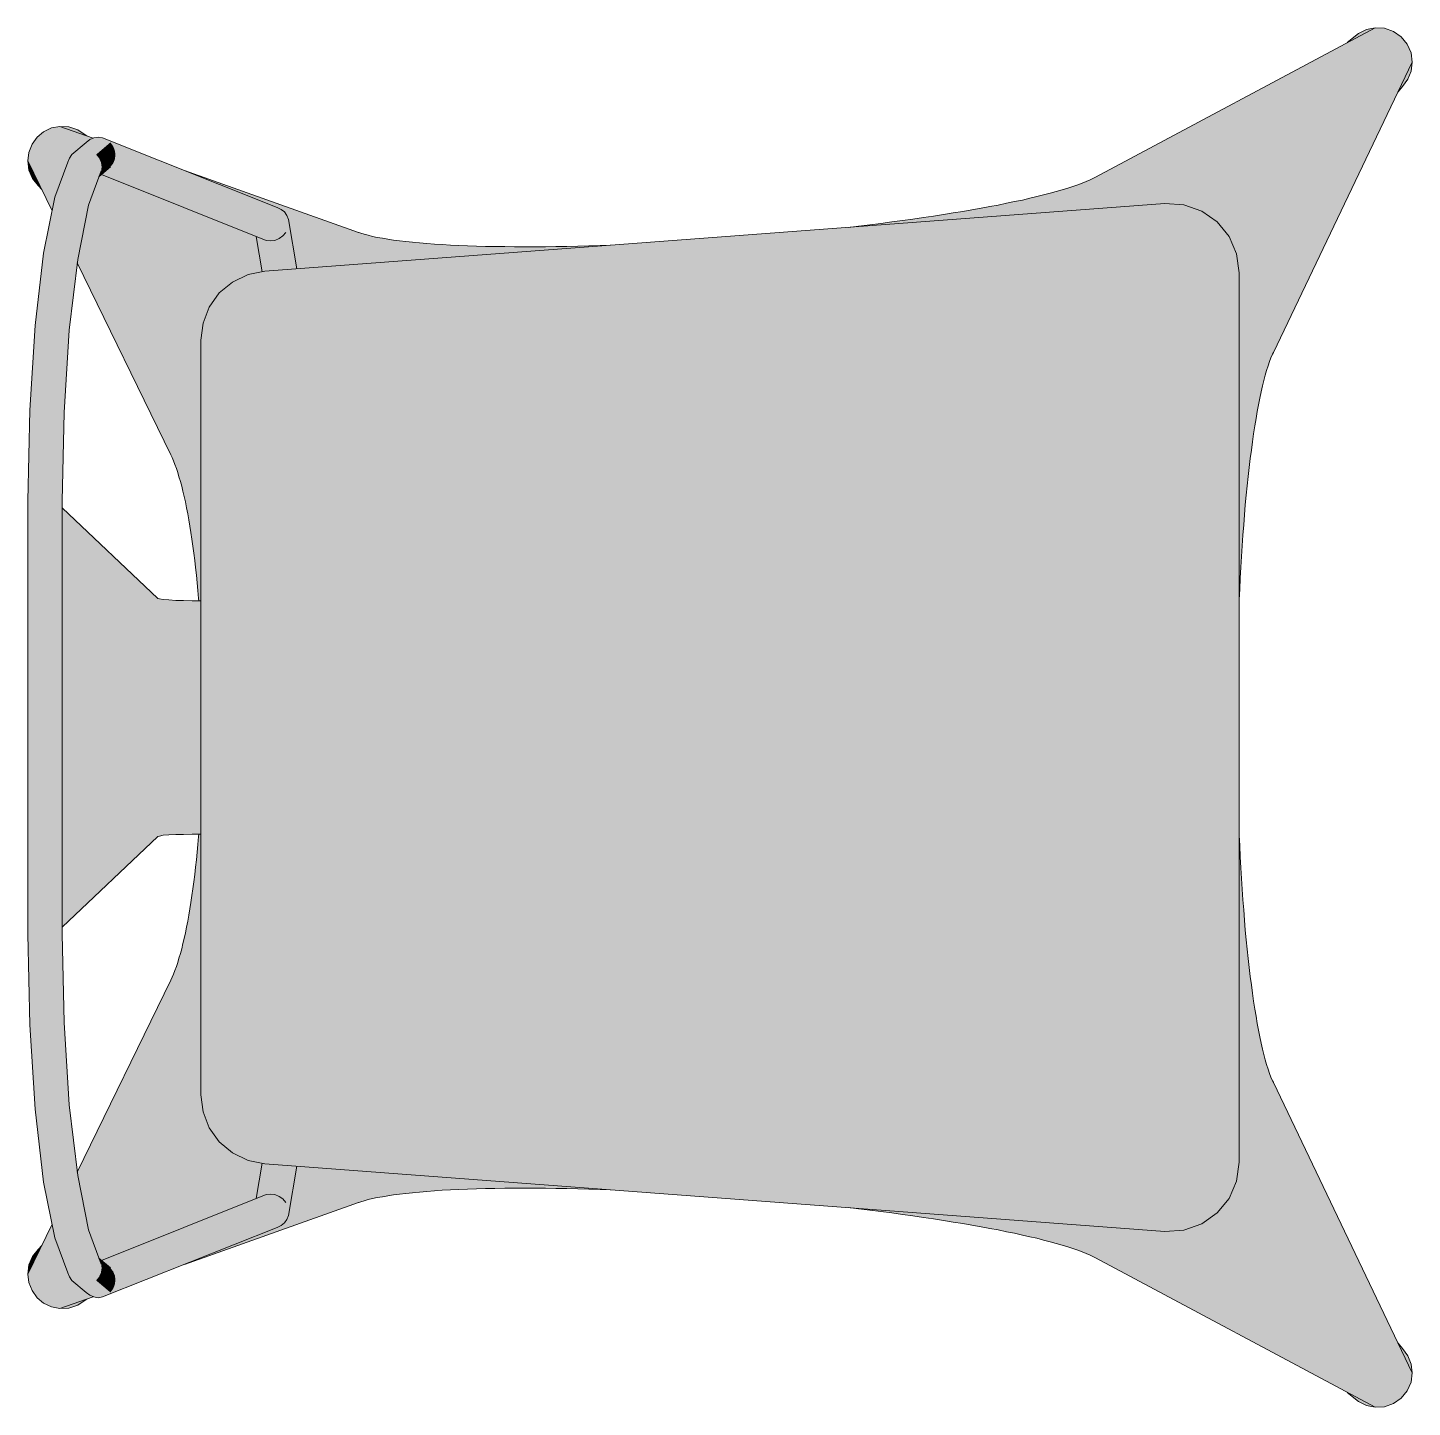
# Model space of a CAD drawing. Header units: millimetres. Extents: x 0 to 673989, y 0 to 383369.
# Drawn here: x 259774.2 to 260172.1, y 190799.8 to 191196.1 of the extents above; entities that cross this region are included whole.
import ezdxf

# ---------------------------------------------------------------- set-up
doc = ezdxf.new("R2010")
doc.units = ezdxf.units.MM
doc.header["$LTSCALE"] = 500
doc.layers.add('meble', color=5, linetype='Continuous', lineweight=80)

msp = doc.modelspace()

# ---------------------------------------------------------------- hatches: boundary and pattern name
at = {"layer": 'meble', "lineweight": 25, "true_color": 0xffffff, "transparency": 33554559}
for points in [[(260012.95, 191139.07), (260010.02, 191138.72), (260100.93, 191145.54), (260101.78, 191145.49), (260161.36, 191196.07), (260080.99, 191153.15), (260080.99, 191153.1), (260080.44, 191152.85), (260079.45, 191152.35), (260078.36, 191151.9), (260077.21, 191151.41), (260075.92, 191150.96), (260074.53, 191150.46), (260073.03, 191149.96), (260071.44, 191149.52), (260069.75, 191149.02), (260068.01, 191148.52), (260066.12, 191148.02), (260064.18, 191147.58), (260062.14, 191147.08), (260060, 191146.58), (260057.77, 191146.13), (260055.48, 191145.64), (260053.09, 191145.14), (260050.65, 191144.69), (260048.12, 191144.25), (260045.53, 191143.75), (260042.85, 191143.3), (260040.11, 191142.85), (260037.32, 191142.4), (260034.49, 191141.96), (260031.56, 191141.51), (260028.57, 191141.11), (260025.54, 191140.66), (260022.45, 191140.27), (260019.32, 191139.87), (260016.19, 191139.47)], [(260106.85, 191145.04), (260164.1, 191195.92), (260161.36, 191196.07), (260101.78, 191145.49), (260106.41, 191145.24)], [(260111.68, 191143.3), (260166.68, 191195.02), (260164.1, 191195.92), (260106.85, 191145.04), (260111.53, 191143.4)], [(260119.29, 191136.29), (260170.61, 191191.34), (260168.87, 191193.48), (260115.95, 191140.32), (260115.95, 191140.32)], [(260119.44, 191136.09), (260121.38, 191131.56), (260171.71, 191188.86), (260170.61, 191191.34), (260119.29, 191136.29)], [(260121.57, 191131.12), (260122.22, 191126.54), (260172.05, 191186.17), (260171.71, 191188.86), (260121.38, 191131.56)], [(260122.32, 191031.85), (260122.47, 191034.78), (260122.62, 191037.96), (260122.82, 191041.1), (260122.97, 191044.23), (260123.17, 191047.26), (260123.36, 191050.3), (260123.61, 191053.28), (260123.86, 191056.17), (260124.06, 191059), (260124.36, 191061.84), (260124.61, 191064.52), (260124.91, 191067.21), (260125.16, 191069.79), (260125.5, 191072.33), (260125.8, 191074.77), (260126.1, 191077.15), (260126.45, 191079.44), (260126.8, 191081.68), (260127.14, 191083.82), (260127.49, 191085.86), (260127.84, 191087.8), (260128.24, 191089.69), (260128.59, 191091.48), (260128.98, 191093.17), (260129.38, 191094.76), (260129.78, 191096.25), (260130.18, 191097.64), (260130.63, 191098.99), (260131.02, 191100.18), (260131.42, 191101.27), (260131.87, 191102.27), (260132.12, 191102.77), (260132.12, 191102.77), (260172.05, 191186.17), (260122.22, 191126.54), (260122.32, 191125.74)], [(259783.38, 191167.77), (259790.44, 191162.7), (259790.99, 191163.14), (259791.99, 191163.94), (259792.98, 191164.34)], [(259785.57, 191157.13), (259785.72, 191157.47), (259786.17, 191158.62), (259786.91, 191159.61), (259786.91, 191159.66), (259778.76, 191166.18), (259776.87, 191164.59)], [(259849.08, 191140.96), (259851.52, 191126.84), (259941.59, 191133.6), (259938.65, 191133.5), (259935.42, 191133.4), (259932.24, 191133.3), (259929.1, 191133.25), (259925.97, 191133.2), (259922.94, 191133.15), (259919.9, 191133.15), (259916.97, 191133.15), (259914.08, 191133.15), (259911.25, 191133.2), (259908.46, 191133.2), (259905.78, 191133.25), (259903.14, 191133.35), (259900.56, 191133.45), (259898.07, 191133.55), (259895.63, 191133.65), (259893.29, 191133.8), (259891.06, 191133.9), (259888.87, 191134.1), (259886.78, 191134.25), (259884.74, 191134.45), (259882.85, 191134.65), (259881.01, 191134.85), (259879.27, 191135.09), (259877.63, 191135.34), (259876.09, 191135.59), (259874.64, 191135.84), (259873.3, 191136.14), (259872.06, 191136.44), (259870.91, 191136.74), (259869.87, 191137.03), (259869.32, 191137.23), (259869.27, 191137.23), (259819.24, 191155.04), (259845.85, 191144.39), (259846.99, 191143.9), (259847.94, 191143.15), (259848.68, 191142.11)], [(259793.58, 191150.31), (259829.24, 191119.88), (259832.87, 191122.91), (259794.82, 191153.35), (259794.67, 191153.25)], [(259832.87, 191122.91), (259833.02, 191123.06), (259837.09, 191125), (259802.43, 191151.11), (259795.42, 191153.89), (259794.82, 191153.35)], [(259802.43, 191151.11), (259837.09, 191125), (259837.49, 191125.2), (259841.57, 191125.99), (259841.57, 191126.04), (259811.93, 191147.28)], [(259791.44, 191143.9), (259824.71, 191111.67), (259826.35, 191115.85), (259826.5, 191116.05), (259792.38, 191147.08), (259791.69, 191145.14)], [(259826.5, 191116.05), (259829.24, 191119.88), (259829.24, 191119.88), (259793.58, 191150.31), (259792.38, 191147.08)], [(259824.01, 191107.04), (259824.56, 191111.22), (259824.71, 191111.67), (259791.44, 191143.9), (259790.84, 191140.91)], [(259842.32, 190869.76), (260100.93, 190850.37), (260106.41, 190850.71), (260111.53, 190852.5), (260115.95, 190855.64), (260119.44, 190859.82), (260121.57, 190864.79), (260122.32, 190870.21), (260122.32, 191125.74), (260121.57, 191131.12), (260119.44, 191136.09), (260115.95, 191140.32), (260111.53, 191143.4), (260106.41, 191145.24), (260100.93, 191145.54), (259842.32, 191126.14), (259837.49, 191125.2), (259833.02, 191123.06), (259829.24, 191119.88), (259826.35, 191115.85), (259824.56, 191111.22), (259823.92, 191106.35), (259823.92, 190889.61), (259824.56, 190884.68), (259826.35, 190880.06), (259829.24, 190876.08), (259833.02, 190872.9), (259837.49, 190870.76)], [(259823.32, 191031.5), (259823.92, 191031.5), (259823.92, 191106.35), (259824.01, 191107.04), (259790.84, 191140.91), (259788.55, 191129.52), (259788.4, 191128.58), (259815.31, 191073.42), (259815.66, 191072.63), (259816.06, 191071.63), (259816.5, 191070.59), (259816.9, 191069.49), (259817.3, 191068.3), (259817.65, 191067.06), (259818.05, 191065.76), (259818.44, 191064.37), (259818.79, 191062.93), (259819.14, 191061.39), (259819.49, 191059.85), (259819.84, 191058.2), (259820.19, 191056.46), (259820.48, 191054.72), (259820.78, 191052.93), (259821.08, 191051.04), (259821.38, 191049.15), (259821.68, 191047.16), (259821.93, 191045.17), (259822.17, 191043.09), (259822.42, 191041), (259822.67, 191038.81), (259822.87, 191036.62), (259823.07, 191034.43), (259823.27, 191032.14)], [(259842.32, 191126.14), (259842.32, 191126.14), (259843.11, 191126.24), (259841.52, 191135.49), (259840.63, 191135.84)], [(259843.11, 191126.24), (259844.16, 191126.29), (259842.66, 191134.99), (259841.97, 191135.29), (259841.52, 191135.49)], [(259788.55, 190866.38), (259790.84, 190855.04), (259824.01, 190888.86), (259823.92, 190889.61), (259823.92, 190964.41), (259823.32, 190964.41), (259823.27, 190963.76), (259823.07, 190961.52), (259822.87, 190959.28), (259822.67, 190957.1), (259822.42, 190954.96), (259822.17, 190952.82), (259821.93, 190950.78), (259821.68, 190948.74), (259821.38, 190946.8), (259821.08, 190944.86), (259820.78, 190942.97), (259820.48, 190941.18), (259820.19, 190939.44), (259819.84, 190937.75), (259819.49, 190936.11), (259819.14, 190934.52), (259818.79, 190933.02), (259818.44, 190931.53), (259818.05, 190930.19), (259817.65, 190928.85), (259817.3, 190927.6), (259816.9, 190926.41), (259816.5, 190925.32), (259816.06, 190924.27), (259815.66, 190923.33), (259815.31, 190922.48), (259788.4, 190867.33)], [(260122.22, 190869.36), (260172.05, 190809.73), (260132.12, 190893.14), (260132.12, 190893.19), (260131.87, 190893.63), (260131.42, 190894.63), (260131.02, 190895.72), (260130.63, 190896.97), (260130.18, 190898.26), (260129.78, 190899.65), (260129.38, 190901.14), (260128.98, 190902.74), (260128.59, 190904.43), (260128.24, 190906.22), (260127.84, 190908.11), (260127.49, 190910.05), (260127.14, 190912.14), (260126.8, 190914.22), (260126.45, 190916.46), (260126.1, 190918.75), (260125.8, 190921.14), (260125.5, 190923.57), (260125.16, 190926.11), (260124.91, 190928.7), (260124.61, 190931.38), (260124.36, 190934.12), (260124.06, 190936.9), (260123.86, 190939.74), (260123.61, 190942.67), (260123.36, 190945.61), (260123.17, 190948.64), (260122.97, 190951.72), (260122.82, 190954.81), (260122.62, 190957.94), (260122.47, 190961.17), (260122.32, 190964.06), (260122.32, 190870.21)], [(259791.44, 190852.01), (259824.71, 190884.23), (259824.56, 190884.68), (259824.01, 190888.86), (259790.84, 190855.04)], [(259791.69, 190850.76), (259792.38, 190848.82), (259826.5, 190879.91), (259826.35, 190880.06), (259824.71, 190884.23), (259791.44, 190852.01)], [(259793.58, 190845.59), (259829.24, 190876.08), (259829.24, 190876.08), (259826.5, 190879.91), (259792.38, 190848.82)], [(259794.67, 190842.66), (259794.82, 190842.56), (259832.87, 190872.99), (259829.24, 190876.08), (259793.58, 190845.59)], [(259794.82, 190842.56), (259795.42, 190842.01), (259802.43, 190844.85), (259837.09, 190870.91), (259833.02, 190872.9), (259832.87, 190872.99)], [(259837.09, 190870.91), (259802.43, 190844.85), (259811.93, 190848.62), (259841.57, 190869.86), (259841.57, 190869.91), (259837.49, 190870.76)], [(259845.85, 190851.51), (259819.24, 190840.87), (259869.27, 190858.67), (259869.32, 190858.67), (259869.87, 190858.87), (259870.91, 190859.17), (259872.06, 190859.47), (259873.3, 190859.77), (259874.64, 190860.06), (259876.09, 190860.31), (259877.63, 190860.61), (259879.27, 190860.81), (259881.01, 190861.06), (259882.85, 190861.26), (259884.74, 190861.46), (259886.78, 190861.66), (259888.87, 190861.85), (259891.06, 190862), (259893.29, 190862.15), (259895.63, 190862.25), (259898.07, 190862.4), (259900.56, 190862.5), (259903.14, 190862.55), (259905.78, 190862.65), (259908.46, 190862.7), (259911.25, 190862.75), (259914.08, 190862.75), (259916.97, 190862.75), (259919.9, 190862.75), (259922.94, 190862.75), (259925.97, 190862.7), (259929.1, 190862.65), (259932.24, 190862.6), (259935.42, 190862.5), (259938.65, 190862.4), (259941.59, 190862.3), (259851.52, 190869.07), (259849.08, 190854.94), (259848.68, 190853.8), (259847.94, 190852.8), (259846.99, 190852.01)], [(259843.11, 190869.71), (259841.52, 190860.46), (259841.97, 190860.61), (259842.66, 190860.91), (259844.16, 190869.61)], [(260171.71, 190807.05), (260172.05, 190809.73), (260122.22, 190869.36), (260121.57, 190864.79), (260121.38, 190864.34)], [(260170.61, 190804.56), (260171.71, 190807.05), (260121.38, 190864.34), (260119.44, 190859.82), (260119.29, 190859.62)], [(260161.36, 190799.84), (260101.78, 190850.42), (260100.93, 190850.37), (260010.02, 190857.18), (260012.95, 190856.83), (260016.19, 190856.43), (260019.32, 190856.04), (260022.45, 190855.64), (260025.54, 190855.24), (260028.57, 190854.84), (260031.56, 190854.39), (260034.49, 190853.95), (260037.32, 190853.5), (260040.11, 190853.05), (260042.85, 190852.6), (260045.53, 190852.16), (260048.12, 190851.71), (260050.65, 190851.21), (260053.09, 190850.76), (260055.48, 190850.27), (260057.77, 190849.82), (260060, 190849.32), (260062.14, 190848.82), (260064.18, 190848.38), (260066.12, 190847.88), (260068.01, 190847.38), (260069.75, 190846.88), (260071.44, 190846.44), (260073.03, 190845.94), (260074.53, 190845.44), (260075.92, 190844.99), (260077.21, 190844.5), (260078.36, 190844), (260079.45, 190843.55), (260080.44, 190843.05), (260080.99, 190842.81), (260080.99, 190842.81)], [(260115.95, 190855.59), (260168.87, 190802.47), (260170.61, 190804.56), (260119.29, 190859.62), (260115.95, 190855.64)], [(260106.85, 190850.86), (260164.1, 190799.98), (260166.68, 190800.88), (260111.68, 190852.6), (260111.53, 190852.5)], [(260101.78, 190850.42), (260161.36, 190799.84), (260164.1, 190799.98), (260106.85, 190850.86), (260106.41, 190850.71)], [(259778.76, 190829.73), (259786.91, 190836.29), (259786.91, 190836.29), (259786.17, 190837.29), (259785.72, 190838.48), (259785.57, 190838.78), (259776.87, 190831.32)], [(259783.38, 190828.18), (259792.98, 190831.57), (259791.99, 190832.01), (259790.99, 190832.81), (259790.44, 190833.26)]]:
    msp.add_hatch(color=7, dxfattribs=at).paths.add_polyline_path(points)

# ---------------------------------------------------------------- linework, layer by layer
at = {"layer": 'meble', "lineweight": 9}
for points in [[(260010.02, 191138.72), (260012.95, 191139.07), (260016.19, 191139.47), (260019.32, 191139.87), (260022.45, 191140.27), (260025.54, 191140.66), (260028.57, 191141.11), (260031.56, 191141.51), (260034.49, 191141.96), (260037.32, 191142.4), (260040.11, 191142.85), (260042.85, 191143.3), (260045.53, 191143.75), (260048.12, 191144.25), (260050.65, 191144.69), (260053.09, 191145.14), (260055.48, 191145.64), (260057.77, 191146.13), (260060, 191146.58), (260062.14, 191147.08), (260064.18, 191147.58), (260066.12, 191148.02), (260068.01, 191148.52), (260069.75, 191149.02), (260071.44, 191149.52), (260073.03, 191149.96), (260074.53, 191150.46), (260075.92, 191150.96), (260077.21, 191151.41), (260078.36, 191151.9), (260079.45, 191152.35), (260080.44, 191152.85), (260080.99, 191153.1), (260080.99, 191153.15), (260161.36, 191196.07), (260164.1, 191195.92), (260166.68, 191195.02), (260168.87, 191193.48), (260170.61, 191191.34), (260171.71, 191188.86), (260172.05, 191186.17), (260171.76, 191183.63), (260170.76, 191181.3), (260169.27, 191179.21), (260167.98, 191177.62)], [(260153.35, 191191.79), (260156.59, 191194.43), (260158.87, 191195.57), (260161.36, 191196.07)], [(260172.05, 191186.17), (260132.12, 191102.77), (260131.87, 191102.27), (260131.42, 191101.27), (260131.02, 191100.18), (260130.63, 191098.99), (260130.18, 191097.64), (260129.78, 191096.25), (260129.38, 191094.76), (260128.98, 191093.17), (260128.59, 191091.48), (260128.24, 191089.69), (260127.84, 191087.8), (260127.49, 191085.86), (260127.14, 191083.82), (260126.8, 191081.68), (260126.45, 191079.44), (260126.1, 191077.15), (260125.8, 191074.77), (260125.5, 191072.33), (260125.16, 191069.79), (260124.91, 191067.21), (260124.61, 191064.52), (260124.36, 191061.84), (260124.06, 191059), (260123.86, 191056.17), (260123.61, 191053.28), (260123.36, 191050.3), (260123.17, 191047.26), (260122.97, 191044.23), (260122.82, 191041.1), (260122.62, 191037.96), (260122.47, 191034.78), (260122.32, 191031.85)], [(259778.21, 191149.62), (259777.21, 191150.71), (259775.57, 191152.8), (259774.53, 191155.19), (259774.18, 191157.82), (259774.53, 191160.26), (259775.42, 191162.6), (259776.87, 191164.59), (259778.76, 191166.18), (259780.99, 191167.27), (259783.38, 191167.72), (259786.02, 191167.57), (259788.55, 191166.77), (259790.74, 191165.28), (259791.14, 191164.98)], [(259783.38, 191167.72), (259792.98, 191164.34)], [(259851.52, 190869.07), (259849.08, 190854.94), (259848.68, 190853.8), (259847.94, 190852.8), (259846.99, 190852.01), (259845.85, 190851.51), (259795.72, 190831.52), (259794.42, 190831.32), (259793.18, 190831.52), (259791.99, 190832.01), (259790.99, 190832.81), (259786.91, 190836.29), (259786.17, 190837.29), (259785.72, 190838.48), (259781.99, 190848.53), (259778.76, 190864.54), (259776.32, 190885.43), (259774.78, 190909.7), (259774.23, 190935.71), (259774.23, 190997.98), (259774.23, 191060.19), (259774.78, 191086.21), (259776.32, 191110.53), (259778.76, 191131.36), (259781.99, 191147.38), (259785.72, 191157.47), (259786.17, 191158.62), (259786.91, 191159.61), (259790.99, 191163.14), (259791.99, 191163.94), (259793.18, 191164.44), (259794.42, 191164.59), (259795.72, 191164.44), (259845.85, 191144.39), (259846.99, 191143.9), (259847.94, 191143.15), (259848.68, 191142.11), (259849.08, 191140.96), (259851.52, 191126.84)], [(259781.19, 191143.45), (259774.18, 191157.82)], [(259795.32, 190840.97), (259791.69, 190850.76), (259788.55, 190866.38), (259786.12, 190886.72), (259784.63, 190910.39), (259784.13, 190935.86), (259784.13, 190997.98), (259784.13, 191060.05), (259784.63, 191085.56), (259786.12, 191109.23), (259788.55, 191129.52), (259791.69, 191145.14), (259795.32, 191154.94)], [(259797.95, 191156.08), (259794.67, 191153.25)], [(259819.24, 191155.04), (259869.27, 191137.23), (259869.32, 191137.23), (259869.87, 191137.03), (259870.91, 191136.74), (259872.06, 191136.44), (259873.3, 191136.14), (259874.64, 191135.84), (259876.09, 191135.59), (259877.63, 191135.34), (259879.27, 191135.09), (259881.01, 191134.85), (259882.85, 191134.65), (259884.74, 191134.45), (259886.78, 191134.25), (259888.87, 191134.1), (259891.06, 191133.9), (259893.29, 191133.8), (259895.63, 191133.65), (259898.07, 191133.55), (259900.56, 191133.45), (259903.14, 191133.35), (259905.78, 191133.25), (259908.46, 191133.2), (259911.25, 191133.2), (259914.08, 191133.15), (259916.97, 191133.15), (259919.9, 191133.15), (259922.94, 191133.15), (259925.97, 191133.2), (259929.1, 191133.25), (259932.24, 191133.3), (259935.42, 191133.4), (259938.65, 191133.5), (259941.59, 191133.6)], [(259848.33, 191137.28), (259847.49, 191136.29), (259846.44, 191135.49), (259845.2, 191134.99), (259843.96, 191134.85), (259842.66, 191134.99), (259795.42, 191153.89)], [(259841.57, 191125.99), (259839.83, 191136.14)], [(259823.32, 191031.5), (259823.27, 191032.14), (259823.07, 191034.43), (259822.87, 191036.62), (259822.67, 191038.81), (259822.42, 191041), (259822.17, 191043.09), (259821.93, 191045.17), (259821.68, 191047.16), (259821.38, 191049.15), (259821.08, 191051.04), (259820.78, 191052.93), (259820.48, 191054.72), (259820.19, 191056.46), (259819.84, 191058.2), (259819.49, 191059.85), (259819.14, 191061.39), (259818.79, 191062.93), (259818.44, 191064.37), (259818.05, 191065.76), (259817.65, 191067.06), (259817.3, 191068.3), (259816.9, 191069.49), (259816.5, 191070.59), (259816.06, 191071.63), (259815.66, 191072.63), (259815.31, 191073.42), (259788.4, 191128.58)], [(260132.12, 191102.77), (260132.12, 191102.77)], [(259823.92, 191031.5), (259821.43, 191031.5), (259818.99, 191031.55), (259816.75, 191031.6), (259814.71, 191031.7), (259813.12, 191031.85), (259812.08, 191031.99), (259811.53, 191032.14), (259784.13, 191058.16)], [(259784.13, 190937.75), (259811.53, 190963.76), (259812.08, 190963.91), (259813.12, 190964.11), (259814.71, 190964.21), (259816.75, 190964.31), (259818.99, 190964.36), (259821.43, 190964.41), (259823.92, 190964.41)], [(259788.4, 190867.33), (259815.31, 190922.48), (259815.66, 190923.33), (259816.06, 190924.27), (259816.5, 190925.32), (259816.9, 190926.41), (259817.3, 190927.6), (259817.65, 190928.85), (259818.05, 190930.19), (259818.44, 190931.53), (259818.79, 190933.02), (259819.14, 190934.52), (259819.49, 190936.11), (259819.84, 190937.75), (259820.19, 190939.44), (259820.48, 190941.18), (259820.78, 190942.97), (259821.08, 190944.86), (259821.38, 190946.8), (259821.68, 190948.74), (259821.93, 190950.78), (259822.17, 190952.82), (259822.42, 190954.96), (259822.67, 190957.1), (259822.87, 190959.28), (259823.07, 190961.52), (259823.27, 190963.76), (259823.32, 190964.41)], [(260122.32, 190964.06), (260122.47, 190961.17), (260122.62, 190957.94), (260122.82, 190954.81), (260122.97, 190951.72), (260123.17, 190948.64), (260123.36, 190945.61), (260123.61, 190942.67), (260123.86, 190939.74), (260124.06, 190936.9), (260124.36, 190934.12), (260124.61, 190931.38), (260124.91, 190928.7), (260125.16, 190926.11), (260125.5, 190923.57), (260125.8, 190921.14), (260126.1, 190918.75), (260126.45, 190916.46), (260126.8, 190914.22), (260127.14, 190912.14), (260127.49, 190910.05), (260127.84, 190908.11), (260128.24, 190906.22), (260128.59, 190904.43), (260128.98, 190902.74), (260129.38, 190901.14), (260129.78, 190899.65), (260130.18, 190898.26), (260130.63, 190896.97), (260131.02, 190895.72), (260131.42, 190894.63), (260131.87, 190893.63), (260132.12, 190893.19), (260132.12, 190893.14), (260172.05, 190809.73)], [(259841.57, 190869.91), (259839.83, 190859.77)], [(259848.33, 190858.62), (259847.49, 190859.67), (259846.44, 190860.41), (259845.2, 190860.91), (259843.96, 190861.06), (259842.66, 190860.91), (259795.42, 190842.01)], [(259941.59, 190862.3), (259938.65, 190862.4), (259935.42, 190862.5), (259932.24, 190862.6), (259929.1, 190862.65), (259925.97, 190862.7), (259922.94, 190862.75), (259919.9, 190862.75), (259916.97, 190862.75), (259914.08, 190862.75), (259911.25, 190862.75), (259908.46, 190862.7), (259905.78, 190862.65), (259903.14, 190862.55), (259900.56, 190862.5), (259898.07, 190862.4), (259895.63, 190862.25), (259893.29, 190862.15), (259891.06, 190862), (259888.87, 190861.85), (259886.78, 190861.66), (259884.74, 190861.46), (259882.85, 190861.26), (259881.01, 190861.06), (259879.27, 190860.81), (259877.63, 190860.61), (259876.09, 190860.31), (259874.64, 190860.06), (259873.3, 190859.77), (259872.06, 190859.47), (259870.91, 190859.17), (259869.87, 190858.87), (259869.32, 190858.67), (259869.27, 190858.67), (259819.24, 190840.87)], [(260010.02, 190857.18), (260012.95, 190856.83), (260016.19, 190856.43), (260019.32, 190856.04), (260022.45, 190855.64), (260025.54, 190855.24), (260028.57, 190854.84), (260031.56, 190854.39), (260034.49, 190853.95), (260037.32, 190853.5), (260040.11, 190853.05), (260042.85, 190852.6), (260045.53, 190852.16), (260048.12, 190851.71), (260050.65, 190851.21), (260053.09, 190850.76), (260055.48, 190850.27), (260057.77, 190849.82), (260060, 190849.32), (260062.14, 190848.82), (260064.18, 190848.38), (260066.12, 190847.88), (260068.01, 190847.38), (260069.75, 190846.88), (260071.44, 190846.44), (260073.03, 190845.94), (260074.53, 190845.44), (260075.92, 190844.99), (260077.21, 190844.5), (260078.36, 190844), (260079.45, 190843.55), (260080.44, 190843.05), (260080.99, 190842.81), (260161.36, 190799.84), (260164.1, 190799.98), (260166.68, 190800.88), (260168.87, 190802.47), (260170.61, 190804.56), (260171.71, 190807.05), (260172.05, 190809.73), (260171.76, 190812.27), (260170.76, 190814.66), (260169.27, 190816.7), (260167.98, 190818.29)], [(259774.18, 190838.08), (259781.19, 190852.45)], [(259778.21, 190846.29), (259777.21, 190845.19), (259775.57, 190843.15), (259774.53, 190840.72), (259774.18, 190838.08), (259774.53, 190835.64), (259775.42, 190833.36), (259776.87, 190831.32), (259778.76, 190829.73), (259780.99, 190828.68), (259783.38, 190828.18), (259786.02, 190828.33), (259788.55, 190829.18), (259790.74, 190830.62), (259791.14, 190830.92)], [(259797.95, 190839.87), (259794.67, 190842.66)], [(260080.99, 190842.81), (260080.99, 190842.81)], [(259792.98, 190831.57), (259783.38, 190828.18)], [(260153.35, 190804.11), (260156.59, 190801.48), (260158.87, 190800.33), (260161.36, 190799.84)]]:
    msp.add_lwpolyline(points, dxfattribs=at)
msp.add_lwpolyline([(260100.93, 190850.37), (260106.41, 190850.71), (260111.53, 190852.5), (260115.95, 190855.64), (260119.44, 190859.82), (260121.57, 190864.79), (260122.32, 190870.21), (260122.32, 191125.69), (260121.57, 191131.12), (260119.44, 191136.09), (260115.95, 191140.32), (260111.53, 191143.4), (260106.41, 191145.24), (260100.93, 191145.54), (259842.32, 191126.14), (259837.49, 191125.2), (259833.02, 191123.01), (259829.24, 191119.88), (259826.35, 191115.85), (259824.56, 191111.22), (259823.92, 191106.3), (259823.92, 190889.61), (259824.56, 190884.68), (259826.35, 190880.06), (259829.24, 190876.08), (259833.02, 190872.9), (259837.49, 190870.76), (259842.32, 190869.76)], close=True, dxfattribs=at)
at = {"layer": 'meble', "color": 7, "lineweight": 0, "true_color": 0xffffff, "transparency": 33554559}
for points in [[(260111.68, 191143.3), (260115.95, 191140.32), (260166.68, 191195.02), (260168.87, 191193.48)], [(260156.59, 191194.43), (260153.35, 191191.79), (260158.87, 191195.57), (260156.04, 191193.23)], [(260158.87, 191195.57), (260156.04, 191193.23), (260161.36, 191196.07)], [(260168.13, 191177.92), (260170.76, 191181.3), (260169.57, 191180.95), (260171.76, 191183.63)], [(260172.05, 191186.17), (260169.57, 191180.95), (260171.76, 191183.63)], [(260167.98, 191177.62), (260169.27, 191179.21), (260168.13, 191177.92), (260170.76, 191181.3)], [(259786.91, 191159.66), (259788.85, 191161.3), (259778.76, 191166.18), (259780.99, 191167.27)], [(259780.99, 191167.27), (259788.85, 191161.3), (259783.38, 191167.77), (259790.44, 191162.7)], [(259783.38, 191167.77), (259788.36, 191165.98), (259786.02, 191167.57)], [(259791.09, 191164.98), (259788.55, 191166.77), (259788.36, 191165.98), (259786.02, 191167.57)], [(259791.09, 191164.98), (259791.14, 191164.98), (259788.55, 191166.77), (259790.74, 191165.28)], [(259783.53, 191151.56), (259784.53, 191154.29), (259774.53, 191160.26), (259775.42, 191162.6)], [(259775.42, 191162.6), (259784.53, 191154.29), (259776.87, 191164.59), (259785.57, 191157.13)], [(259790.99, 191163.14), (259786.91, 191159.61), (259791.99, 191163.94), (259787.91, 191160.41)], [(259791.99, 191163.94), (259787.91, 191160.41), (259793.18, 191164.44), (259789.05, 191160.91)], [(259789.05, 191160.91), (259790.29, 191161.06), (259793.18, 191164.44), (259794.42, 191164.59)], [(259790.29, 191161.06), (259791.59, 191160.91), (259794.42, 191164.59), (259795.72, 191164.44)], [(259791.59, 191160.91), (259792.78, 191160.41), (259795.72, 191164.44), (259796.91, 191163.94)], [(259792.78, 191160.41), (259793.83, 191159.61), (259796.91, 191163.94), (259797.95, 191163.14)], [(259793.83, 191159.61), (259794.67, 191158.62), (259797.95, 191163.14), (259798.7, 191162.1)], [(259796.91, 191163.94), (259846.99, 191143.9), (259795.72, 191164.44), (259845.85, 191144.39)], [(259797.95, 191163.14), (259847.94, 191143.15), (259796.91, 191163.94), (259846.99, 191143.9)], [(259798.7, 191162.1), (259848.68, 191142.11), (259797.95, 191163.14), (259847.94, 191143.15)], [(259774.18, 191157.82), (259782.64, 191149.22), (259774.53, 191160.26), (259783.53, 191151.56)], [(259785.72, 191157.47), (259781.99, 191147.38), (259786.17, 191158.62), (259782.39, 191148.42)], [(259786.17, 191158.62), (259782.39, 191148.42), (259786.91, 191159.61), (259783.08, 191149.32)], [(259786.91, 191159.61), (259783.08, 191149.32), (259787.91, 191160.41), (259784.03, 191150.01)], [(259787.91, 191160.41), (259784.03, 191150.01), (259789.05, 191160.91), (259785.17, 191150.46)], [(259789.05, 191160.91), (259785.17, 191150.46), (259790.29, 191161.06), (259786.42, 191150.61)], [(259790.29, 191161.06), (259786.42, 191150.61), (259791.59, 191160.91), (259787.71, 191150.46)], [(259791.59, 191160.91), (259787.71, 191150.46), (259792.78, 191160.41), (259788.95, 191150.01)], [(259792.78, 191160.41), (259788.95, 191150.01), (259793.83, 191159.61), (259790.05, 191149.32)], [(259793.83, 191159.61), (259790.05, 191149.32), (259794.67, 191158.62), (259790.89, 191148.42)], [(259794.67, 191158.62), (259790.89, 191148.42), (259795.22, 191157.47), (259791.49, 191147.38)], [(259794.67, 191158.62), (259795.22, 191157.47), (259798.7, 191162.1), (259799.2, 191160.91)], [(259795.22, 191157.47), (259795.42, 191156.18), (259799.2, 191160.91), (259799.4, 191159.61)], [(259795.42, 191156.18), (259795.32, 191154.94), (259799.4, 191159.61), (259799.25, 191158.32)], [(259799.2, 191160.91), (259849.08, 191140.96), (259798.7, 191162.1), (259848.68, 191142.11)], [(259849.18, 191139.72), (259849.08, 191140.96), (259799.4, 191159.61), (259799.2, 191160.91)], [(259848.93, 191138.43), (259849.18, 191139.72), (259799.25, 191158.32), (259799.4, 191159.61)], [(259774.53, 191155.19), (259776.47, 191153.2), (259774.18, 191157.82)], [(259774.18, 191157.82), (259781.19, 191143.45), (259782.64, 191149.22), (259781.99, 191147.38)], [(259777.86, 191150.31), (259776.47, 191153.2), (259775.57, 191152.8), (259774.53, 191155.19)], [(259795.22, 191157.47), (259791.49, 191147.38), (259795.42, 191156.18), (259791.74, 191146.28)], [(259795.42, 191156.18), (259791.74, 191146.28), (259795.32, 191154.94), (259791.69, 191145.14)], [(259794.87, 191153.79), (259794.67, 191153.25), (259798.75, 191157.08), (259797.95, 191156.08)], [(259794.87, 191153.79), (259798.75, 191157.08), (259795.32, 191154.94), (259799.25, 191158.32)], [(259795.72, 191154.14), (259843.96, 191134.85), (259796.26, 191154.59), (259845.2, 191134.99)], [(259796.26, 191154.59), (259845.2, 191134.99), (259797.01, 191155.24), (259846.44, 191135.49)], [(259797.01, 191155.24), (259846.44, 191135.49), (259797.95, 191156.08), (259847.49, 191136.29)], [(259847.49, 191136.29), (259848.33, 191137.28), (259797.95, 191156.08), (259798.75, 191157.08)], [(259798.75, 191157.08), (259848.33, 191137.28), (259799.25, 191158.32), (259848.93, 191138.43)], [(259778.21, 191149.62), (259777.86, 191150.31), (259777.21, 191150.71), (259775.57, 191152.8)], [(259780.75, 191133.55), (259781.84, 191133.9), (259784.03, 191150.01), (259785.17, 191150.46)], [(259785.17, 191150.46), (259781.84, 191133.9), (259786.42, 191150.61), (259783.08, 191134)], [(259783.08, 191134), (259784.38, 191133.9), (259786.42, 191150.61), (259787.71, 191150.46)], [(259784.38, 191133.9), (259785.62, 191133.55), (259787.71, 191150.46), (259788.95, 191150.01)], [(259843.96, 191134.85), (259795.72, 191154.14), (259842.66, 191134.99), (259795.42, 191153.89)], [(259781.99, 191147.38), (259778.76, 191131.36), (259782.39, 191148.42), (259779.1, 191132.21)], [(259779.1, 191132.21), (259779.8, 191132.96), (259782.39, 191148.42), (259783.08, 191149.32)], [(259783.08, 191149.32), (259779.8, 191132.96), (259784.03, 191150.01), (259780.75, 191133.55)], [(259785.62, 191133.55), (259786.76, 191132.96), (259788.95, 191150.01), (259790.05, 191149.32)], [(259787.66, 191132.21), (259790.89, 191148.42), (259786.76, 191132.96), (259790.05, 191149.32)], [(259787.66, 191132.21), (259788.26, 191131.36), (259790.89, 191148.42), (259791.49, 191147.38)], [(259788.26, 191131.36), (259788.55, 191130.47), (259791.49, 191147.38), (259791.74, 191146.28)], [(259841.57, 191126.04), (259839.83, 191136.14), (259811.93, 191147.28)], [(259788.55, 191130.47), (259788.55, 191129.52), (259791.74, 191146.28), (259791.69, 191145.14)], [(259850.92, 191126.79), (259851.37, 191126.84), (259848.93, 191138.43), (259849.18, 191139.72)], [(259851.37, 191126.84), (259851.52, 191126.84), (259849.18, 191139.72), (259849.08, 191140.96)], [(259841.57, 191125.99), (259841.77, 191126.04), (259839.83, 191136.14), (259840.03, 191136.04)], [(259841.77, 191126.04), (259842.32, 191126.14), (259840.03, 191136.04), (259840.63, 191135.84)], [(259844.16, 191126.29), (259845.4, 191126.39), (259842.66, 191134.99), (259843.96, 191134.85)], [(259845.4, 191126.39), (259846.69, 191126.49), (259843.96, 191134.85), (259845.2, 191134.99)], [(259846.69, 191126.49), (259847.99, 191126.59), (259845.2, 191134.99), (259846.44, 191135.49)], [(259847.99, 191126.59), (259849.18, 191126.69), (259846.44, 191135.49), (259847.49, 191136.29)], [(259849.18, 191126.69), (259850.17, 191126.74), (259847.49, 191136.29), (259848.33, 191137.28)], [(259850.17, 191126.74), (259850.92, 191126.79), (259848.33, 191137.28), (259848.93, 191138.43)], [(259778.76, 191131.36), (259776.32, 191110.53), (259779.1, 191132.21), (259776.62, 191111.12)], [(259776.62, 191111.12), (259777.26, 191111.62), (259779.1, 191132.21), (259779.8, 191132.96)], [(259777.26, 191111.62), (259778.21, 191112.02), (259779.8, 191132.96), (259780.75, 191133.55)], [(259780.75, 191133.55), (259778.21, 191112.02), (259781.84, 191133.9), (259779.3, 191112.27)], [(259779.3, 191112.27), (259780.55, 191112.37), (259781.84, 191133.9), (259783.08, 191134)], [(259780.55, 191112.37), (259781.84, 191112.27), (259783.08, 191134), (259784.38, 191133.9)], [(259781.84, 191112.27), (259783.08, 191112.02), (259784.38, 191133.9), (259785.62, 191133.55)], [(259784.23, 191111.62), (259786.76, 191132.96), (259783.08, 191112.02), (259785.62, 191133.55)], [(259784.23, 191111.62), (259785.12, 191111.12), (259786.76, 191132.96), (259787.66, 191132.21)], [(259785.82, 191110.53), (259788.26, 191131.36), (259785.12, 191111.12), (259787.66, 191132.21)], [(259786.12, 191109.88), (259788.55, 191130.47), (259785.82, 191110.53), (259788.26, 191131.36)], [(259786.17, 191109.23), (259788.55, 191129.52), (259786.12, 191109.88), (259788.55, 191130.47)], [(259774.78, 191086.21), (259775.08, 191086.5), (259776.32, 191110.53), (259776.62, 191111.12)], [(259775.08, 191086.5), (259775.67, 191086.8), (259776.62, 191111.12), (259777.26, 191111.62)], [(259777.26, 191111.62), (259775.67, 191086.8), (259778.21, 191112.02), (259776.57, 191087)], [(259776.57, 191087), (259777.71, 191087.1), (259778.21, 191112.02), (259779.3, 191112.27)], [(259777.71, 191087.1), (259778.96, 191087.15), (259779.3, 191112.27), (259780.55, 191112.37)], [(259778.96, 191087.15), (259780.25, 191087.1), (259780.55, 191112.37), (259781.84, 191112.27)], [(259780.25, 191087.1), (259781.49, 191087), (259781.84, 191112.27), (259783.08, 191112.02)], [(259781.49, 191087), (259782.64, 191086.8), (259783.08, 191112.02), (259784.23, 191111.62)], [(259782.64, 191086.8), (259783.58, 191086.5), (259784.23, 191111.62), (259785.12, 191111.12)], [(259783.58, 191086.5), (259784.23, 191086.21), (259785.12, 191111.12), (259785.82, 191110.53)], [(259784.23, 191086.21), (259784.63, 191085.86), (259785.82, 191110.53), (259786.12, 191109.88)], [(259784.63, 191085.86), (259784.63, 191085.56), (259786.12, 191109.88), (259786.17, 191109.23)], [(259775.08, 191086.5), (259774.53, 191060.29), (259775.67, 191086.8), (259775.18, 191060.34)], [(259775.67, 191086.8), (259775.18, 191060.34), (259776.57, 191087), (259776.07, 191060.39)], [(259776.57, 191087), (259776.07, 191060.39), (259777.71, 191087.1), (259777.17, 191060.44)], [(259777.71, 191087.1), (259777.17, 191060.44), (259778.96, 191087.15), (259778.41, 191060.44)], [(259778.96, 191087.15), (259778.41, 191060.44), (259780.25, 191087.1), (259779.7, 191060.44)], [(259780.25, 191087.1), (259779.7, 191060.44), (259781.49, 191087), (259780.94, 191060.39)], [(259781.49, 191087), (259780.94, 191060.39), (259782.64, 191086.8), (259782.09, 191060.34)], [(259782.64, 191086.8), (259782.09, 191060.34), (259783.58, 191086.5), (259783.03, 191060.29)], [(259774.23, 191060.19), (259774.53, 191060.29), (259774.78, 191086.21), (259775.08, 191086.5)], [(259783.58, 191086.5), (259783.03, 191060.29), (259784.23, 191086.21), (259783.73, 191060.19)], [(259783.73, 191060.19), (259784.08, 191060.14), (259784.23, 191086.21), (259784.63, 191085.86)], [(259784.08, 191060.14), (259784.13, 191060.05), (259784.63, 191085.86), (259784.63, 191085.56)], [(259774.23, 191060.19), (259774.23, 190997.98), (259774.53, 191060.29), (259774.53, 190997.98)], [(259774.53, 191060.29), (259774.53, 190997.98), (259775.18, 191060.34), (259775.18, 190997.98)], [(259775.18, 191060.34), (259775.18, 190997.98), (259776.07, 191060.39), (259776.07, 190997.98)], [(259776.07, 191060.39), (259776.07, 190997.98), (259777.17, 191060.44), (259777.17, 190997.98)], [(259777.17, 191060.44), (259777.17, 190997.98), (259778.41, 191060.44), (259778.41, 190997.98)], [(259778.41, 191060.44), (259778.41, 190997.98), (259779.7, 191060.44), (259779.7, 190997.98)], [(259779.7, 191060.44), (259779.7, 190997.98), (259780.94, 191060.39), (259780.94, 190997.98)], [(259780.94, 191060.39), (259780.94, 190997.98), (259782.09, 191060.34), (259782.09, 190997.98)], [(259782.09, 191060.34), (259782.09, 190997.98), (259783.03, 191060.29), (259783.03, 190997.98)], [(259783.03, 191060.29), (259783.03, 190997.98), (259783.73, 191060.19), (259783.73, 190997.98)], [(259783.73, 191060.19), (259783.73, 190997.98), (259784.08, 191060.14), (259784.08, 190997.98)], [(259784.08, 191060.14), (259784.08, 190997.98), (259784.13, 191060.05), (259784.13, 190997.98)], [(259784.13, 191058.16), (259784.13, 190937.75), (259811.53, 191032.14), (259811.53, 190963.76)], [(259811.53, 191032.14), (259811.53, 190963.76), (259812.08, 191031.99), (259812.08, 190963.91)], [(259812.08, 191031.99), (259812.08, 190963.91), (259813.12, 191031.85), (259813.12, 190964.11)], [(259813.12, 191031.85), (259813.12, 190964.11), (259814.71, 191031.7), (259814.71, 190964.21)], [(259814.71, 191031.7), (259814.71, 190964.21), (259816.75, 191031.6), (259816.75, 190964.31)], [(259816.75, 191031.6), (259816.75, 190964.31), (259818.99, 191031.55), (259818.99, 190964.36)], [(259818.99, 190964.36), (259821.43, 190964.41), (259818.99, 191031.55), (259821.43, 191031.5)], [(259821.43, 190964.41), (259823.92, 190964.41), (259821.43, 191031.5), (259823.92, 191031.5)], [(259774.23, 190935.71), (259774.53, 190935.61), (259774.23, 190997.98), (259774.53, 190997.98)], [(259774.53, 190935.61), (259775.18, 190935.56), (259774.53, 190997.98), (259775.18, 190997.98)], [(259775.18, 190935.56), (259776.07, 190935.51), (259775.18, 190997.98), (259776.07, 190997.98)], [(259776.07, 190935.51), (259777.17, 190935.46), (259776.07, 190997.98), (259777.17, 190997.98)], [(259777.17, 190935.46), (259778.41, 190935.46), (259777.17, 190997.98), (259778.41, 190997.98)], [(259778.41, 190935.46), (259779.7, 190935.46), (259778.41, 190997.98), (259779.7, 190997.98)], [(259779.7, 190935.46), (259780.94, 190935.51), (259779.7, 190997.98), (259780.94, 190997.98)], [(259780.94, 190935.51), (259782.09, 190935.56), (259780.94, 190997.98), (259782.09, 190997.98)], [(259782.09, 190935.56), (259783.03, 190935.61), (259782.09, 190997.98), (259783.03, 190997.98)], [(259783.03, 190935.61), (259783.73, 190935.71), (259783.03, 190997.98), (259783.73, 190997.98)], [(259783.73, 190935.71), (259784.08, 190935.81), (259783.73, 190997.98), (259784.08, 190997.98)], [(259784.08, 190935.81), (259784.13, 190935.86), (259784.08, 190997.98), (259784.13, 190997.98)], [(259774.78, 190909.7), (259775.08, 190909.4), (259774.23, 190935.71), (259774.53, 190935.61)], [(259775.08, 190909.4), (259775.67, 190909.15), (259774.53, 190935.61), (259775.18, 190935.56)], [(259775.67, 190909.15), (259776.57, 190908.9), (259775.18, 190935.56), (259776.07, 190935.51)], [(259781.49, 190908.9), (259782.64, 190909.15), (259780.94, 190935.51), (259782.09, 190935.56)], [(259782.64, 190909.15), (259783.58, 190909.4), (259782.09, 190935.56), (259783.03, 190935.61)], [(259783.58, 190909.4), (259784.23, 190909.7), (259783.03, 190935.61), (259783.73, 190935.71)], [(259783.73, 190935.71), (259784.23, 190909.7), (259784.08, 190935.81), (259784.63, 190910.05)], [(259784.08, 190935.81), (259784.63, 190910.05), (259784.13, 190935.86), (259784.63, 190910.39)], [(259776.57, 190908.9), (259777.71, 190908.8), (259776.07, 190935.51), (259777.17, 190935.46)], [(259777.71, 190908.8), (259778.96, 190908.75), (259777.17, 190935.46), (259778.41, 190935.46)], [(259778.96, 190908.75), (259780.25, 190908.8), (259778.41, 190935.46), (259779.7, 190935.46)], [(259780.25, 190908.8), (259781.49, 190908.9), (259779.7, 190935.46), (259780.94, 190935.51)], [(259776.62, 190884.78), (259775.08, 190909.4), (259776.32, 190885.43), (259774.78, 190909.7)], [(259776.62, 190884.78), (259777.26, 190884.28), (259775.08, 190909.4), (259775.67, 190909.15)], [(259778.21, 190883.89), (259776.57, 190908.9), (259777.26, 190884.28), (259775.67, 190909.15)], [(259779.3, 190883.64), (259777.71, 190908.8), (259778.21, 190883.89), (259776.57, 190908.9)], [(259779.3, 190883.64), (259780.55, 190883.54), (259777.71, 190908.8), (259778.96, 190908.75)], [(259778.96, 190908.75), (259780.55, 190883.54), (259780.25, 190908.8), (259781.84, 190883.64)], [(259781.84, 190883.64), (259783.08, 190883.89), (259780.25, 190908.8), (259781.49, 190908.9)], [(259783.08, 190883.89), (259784.23, 190884.28), (259781.49, 190908.9), (259782.64, 190909.15)], [(259784.23, 190884.28), (259785.12, 190884.78), (259782.64, 190909.15), (259783.58, 190909.4)], [(259785.12, 190884.78), (259785.82, 190885.43), (259783.58, 190909.4), (259784.23, 190909.7)], [(259785.82, 190885.43), (259786.12, 190886.07), (259784.23, 190909.7), (259784.63, 190910.05)], [(259786.12, 190886.07), (259786.17, 190886.72), (259784.63, 190910.05), (259784.63, 190910.39)], [(259779.1, 190863.69), (259776.62, 190884.78), (259778.76, 190864.54), (259776.32, 190885.43)], [(259779.1, 190863.69), (259779.8, 190862.95), (259776.62, 190884.78), (259777.26, 190884.28)], [(259780.75, 190862.4), (259778.21, 190883.89), (259779.8, 190862.95), (259777.26, 190884.28)], [(259781.84, 190862.05), (259779.3, 190883.64), (259780.75, 190862.4), (259778.21, 190883.89)], [(259784.38, 190862.05), (259785.62, 190862.4), (259781.84, 190883.64), (259783.08, 190883.89)], [(259785.62, 190862.4), (259786.76, 190862.95), (259783.08, 190883.89), (259784.23, 190884.28)], [(259786.76, 190862.95), (259787.66, 190863.69), (259784.23, 190884.28), (259785.12, 190884.78)], [(259787.66, 190863.69), (259788.26, 190864.54), (259785.12, 190884.78), (259785.82, 190885.43)], [(259785.82, 190885.43), (259788.26, 190864.54), (259786.12, 190886.07), (259788.55, 190865.44)], [(259786.12, 190886.07), (259788.55, 190865.44), (259786.17, 190886.72), (259788.55, 190866.38)], [(259783.08, 190861.9), (259780.55, 190883.54), (259781.84, 190862.05), (259779.3, 190883.64)], [(259780.55, 190883.54), (259783.08, 190861.9), (259781.84, 190883.64), (259784.38, 190862.05)], [(259841.57, 190869.86), (259811.93, 190848.62), (259839.83, 190859.77)], [(259839.83, 190859.77), (259840.03, 190859.86), (259841.57, 190869.91), (259841.77, 190869.86)], [(259840.03, 190859.86), (259840.63, 190860.11), (259841.77, 190869.86), (259842.32, 190869.76)], [(259842.32, 190869.76), (259840.63, 190860.11), (259843.11, 190869.71), (259841.52, 190860.46)], [(259844.16, 190869.61), (259842.66, 190860.91), (259845.4, 190869.51), (259843.96, 190861.06)], [(259845.2, 190860.91), (259846.69, 190869.41), (259843.96, 190861.06), (259845.4, 190869.51)], [(259845.2, 190860.91), (259846.44, 190860.41), (259846.69, 190869.41), (259847.99, 190869.31)], [(259846.44, 190860.41), (259847.49, 190859.67), (259847.99, 190869.31), (259849.18, 190869.26)], [(259847.49, 190859.67), (259848.33, 190858.62), (259849.18, 190869.26), (259850.17, 190869.17)], [(259848.33, 190858.62), (259848.93, 190857.48), (259850.17, 190869.17), (259850.92, 190869.12)], [(259848.93, 190857.48), (259849.18, 190856.23), (259850.92, 190869.12), (259851.37, 190869.07)], [(259849.08, 190854.94), (259851.52, 190869.07), (259849.18, 190856.23), (259851.37, 190869.07)], [(259781.99, 190848.53), (259782.39, 190847.48), (259778.76, 190864.54), (259779.1, 190863.69)], [(259790.89, 190847.48), (259791.49, 190848.53), (259787.66, 190863.69), (259788.26, 190864.54)], [(259788.26, 190864.54), (259791.49, 190848.53), (259788.55, 190865.44), (259791.74, 190849.67)], [(259788.55, 190865.44), (259791.74, 190849.67), (259788.55, 190866.38), (259791.69, 190850.76)], [(259782.39, 190847.48), (259783.08, 190846.59), (259779.1, 190863.69), (259779.8, 190862.95)], [(259783.08, 190846.59), (259784.03, 190845.89), (259779.8, 190862.95), (259780.75, 190862.4)], [(259785.17, 190845.44), (259781.84, 190862.05), (259784.03, 190845.89), (259780.75, 190862.4)], [(259786.42, 190845.29), (259783.08, 190861.9), (259785.17, 190845.44), (259781.84, 190862.05)], [(259786.42, 190845.29), (259787.71, 190845.44), (259783.08, 190861.9), (259784.38, 190862.05)], [(259784.38, 190862.05), (259787.71, 190845.44), (259785.62, 190862.4), (259788.95, 190845.89)], [(259785.62, 190862.4), (259788.95, 190845.89), (259786.76, 190862.95), (259790.05, 190846.59)], [(259790.05, 190846.59), (259790.89, 190847.48), (259786.76, 190862.95), (259787.66, 190863.69)], [(259795.72, 190841.81), (259843.96, 190861.06), (259795.42, 190842.01), (259842.66, 190860.91)], [(259795.72, 190841.81), (259796.26, 190841.31), (259843.96, 190861.06), (259845.2, 190860.91)], [(259797.01, 190840.67), (259846.44, 190860.41), (259796.26, 190841.31), (259845.2, 190860.91)], [(259797.95, 190839.87), (259847.49, 190859.67), (259797.01, 190840.67), (259846.44, 190860.41)], [(259797.95, 190839.87), (259798.75, 190838.83), (259847.49, 190859.67), (259848.33, 190858.62)], [(259799.25, 190837.63), (259848.93, 190857.48), (259798.75, 190838.83), (259848.33, 190858.62)], [(259799.2, 190835.05), (259849.08, 190854.94), (259799.4, 190836.34), (259849.18, 190856.23)], [(259799.25, 190837.63), (259799.4, 190836.34), (259848.93, 190857.48), (259849.18, 190856.23)], [(259774.18, 190838.08), (259782.64, 190846.69), (259781.19, 190852.45), (259781.99, 190848.53)], [(259796.91, 190832.01), (259795.72, 190831.52), (259846.99, 190852.01), (259845.85, 190851.51)], [(259797.95, 190832.81), (259796.91, 190832.01), (259847.94, 190852.8), (259846.99, 190852.01)], [(259797.95, 190832.81), (259847.94, 190852.8), (259798.7, 190833.8), (259848.68, 190853.8)], [(259798.7, 190833.8), (259848.68, 190853.8), (259799.2, 190835.05), (259849.08, 190854.94)], [(260111.68, 190852.6), (260166.68, 190800.88), (260115.95, 190855.59), (260168.87, 190802.47)], [(259785.72, 190838.48), (259786.17, 190837.29), (259781.99, 190848.53), (259782.39, 190847.48)], [(259794.67, 190837.29), (259795.22, 190838.48), (259790.89, 190847.48), (259791.49, 190848.53)], [(259795.22, 190838.48), (259795.42, 190839.72), (259791.49, 190848.53), (259791.74, 190849.67)], [(259795.42, 190839.72), (259795.32, 190840.97), (259791.74, 190849.67), (259791.69, 190850.76)], [(259774.53, 190835.64), (259783.53, 190844.35), (259774.18, 190838.08), (259782.64, 190846.69)], [(259774.53, 190840.72), (259776.47, 190842.71), (259775.57, 190843.15), (259777.86, 190845.59)], [(259775.42, 190833.36), (259784.53, 190841.66), (259774.53, 190835.64), (259783.53, 190844.35)], [(259775.57, 190843.15), (259777.86, 190845.59), (259777.21, 190845.19), (259778.21, 190846.29)], [(259786.17, 190837.29), (259786.91, 190836.29), (259782.39, 190847.48), (259783.08, 190846.59)], [(259786.91, 190836.29), (259787.91, 190835.5), (259783.08, 190846.59), (259784.03, 190845.89)], [(259787.91, 190835.5), (259789.05, 190835.05), (259784.03, 190845.89), (259785.17, 190845.44)], [(259789.05, 190835.05), (259790.29, 190834.85), (259785.17, 190845.44), (259786.42, 190845.29)], [(259790.29, 190834.85), (259791.59, 190835.05), (259786.42, 190845.29), (259787.71, 190845.44)], [(259791.59, 190835.05), (259792.78, 190835.5), (259787.71, 190845.44), (259788.95, 190845.89)], [(259792.78, 190835.5), (259793.83, 190836.29), (259788.95, 190845.89), (259790.05, 190846.59)], [(259793.83, 190836.29), (259794.67, 190837.29), (259790.05, 190846.59), (259790.89, 190847.48)], [(259774.53, 190840.72), (259774.18, 190838.08), (259776.47, 190842.71)], [(259776.87, 190831.32), (259785.57, 190838.78), (259775.42, 190833.36), (259784.53, 190841.66)], [(259798.75, 190838.83), (259797.95, 190839.87), (259794.87, 190842.11), (259794.67, 190842.66)], [(259795.32, 190840.97), (259799.25, 190837.63), (259794.87, 190842.11), (259798.75, 190838.83)], [(259795.42, 190839.72), (259799.4, 190836.34), (259795.32, 190840.97), (259799.25, 190837.63)], [(259778.76, 190829.73), (259780.99, 190828.68), (259786.91, 190836.29), (259788.85, 190834.6)], [(259791.99, 190832.01), (259787.91, 190835.5), (259790.99, 190832.81), (259786.91, 190836.29)], [(259792.78, 190835.5), (259796.91, 190832.01), (259793.83, 190836.29), (259797.95, 190832.81)], [(259793.83, 190836.29), (259797.95, 190832.81), (259794.67, 190837.29), (259798.7, 190833.8)], [(259794.67, 190837.29), (259798.7, 190833.8), (259795.22, 190838.48), (259799.2, 190835.05)], [(259795.22, 190838.48), (259799.2, 190835.05), (259795.42, 190839.72), (259799.4, 190836.34)], [(259783.38, 190828.18), (259790.44, 190833.26), (259780.99, 190828.68), (259788.85, 190834.6)], [(259793.18, 190831.52), (259789.05, 190835.05), (259791.99, 190832.01), (259787.91, 190835.5)], [(259793.18, 190831.52), (259794.42, 190831.32), (259789.05, 190835.05), (259790.29, 190834.85)], [(259790.29, 190834.85), (259794.42, 190831.32), (259791.59, 190835.05), (259795.72, 190831.52)], [(259791.59, 190835.05), (259795.72, 190831.52), (259792.78, 190835.5), (259796.91, 190832.01)], [(259788.36, 190829.92), (259783.38, 190828.18), (259786.02, 190828.33)], [(259786.02, 190828.33), (259788.55, 190829.18), (259788.36, 190829.92), (259791.09, 190830.92)], [(259788.55, 190829.18), (259790.74, 190830.62), (259791.09, 190830.92), (259791.14, 190830.92)], [(260170.76, 190814.66), (260169.27, 190816.7), (260168.13, 190817.99), (260167.98, 190818.29)], [(260171.76, 190812.27), (260170.76, 190814.66), (260169.57, 190814.95), (260168.13, 190817.99)], [(260169.57, 190814.95), (260172.05, 190809.73), (260171.76, 190812.27)], [(260158.87, 190800.33), (260156.04, 190802.67), (260156.59, 190801.48), (260153.35, 190804.11)], [(260158.87, 190800.33), (260161.36, 190799.84), (260156.04, 190802.67)]]:
    msp.add_solid(points, dxfattribs=at)

doc.saveas('drawing.dxf')
